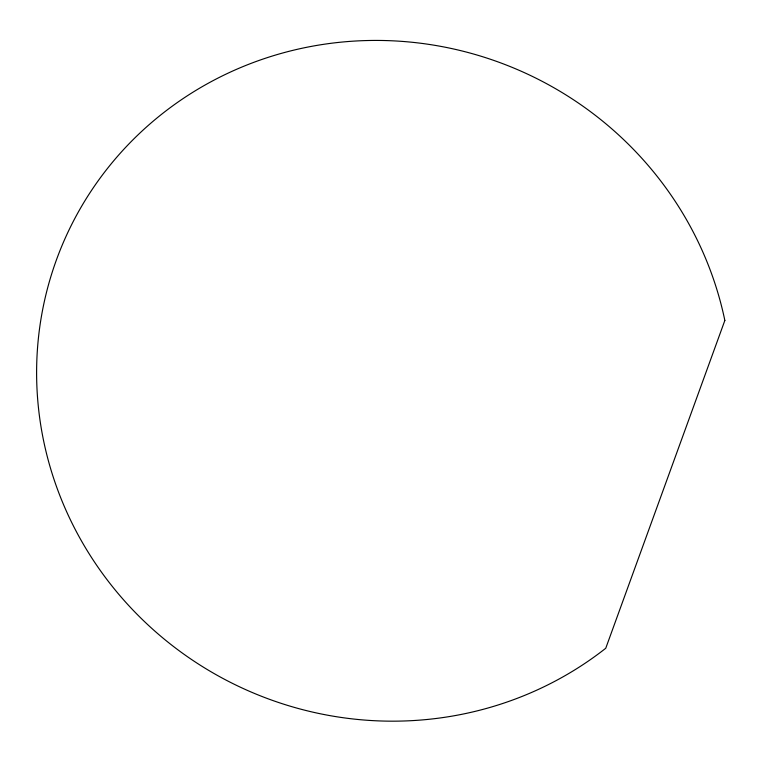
<?xml version="1.0" encoding="UTF-8"?>
<svg xmlns="http://www.w3.org/2000/svg" width="763" height="763" viewBox="0 0 763 763"><rect width="100%" height="100%" fill="white"/><g stroke="black" fill="none" stroke-linecap="round" stroke-linejoin="round"><path stroke-width="1.14" d="M724.85 320.46L605.746 648.264A349.483 338.505 24.2 0 1 83.92 545.163A349.483 338.505 24.2 0 1 260.173 60.039A349.483 338.505 24.2 0 1 724.85 320.46"/></g></svg>
